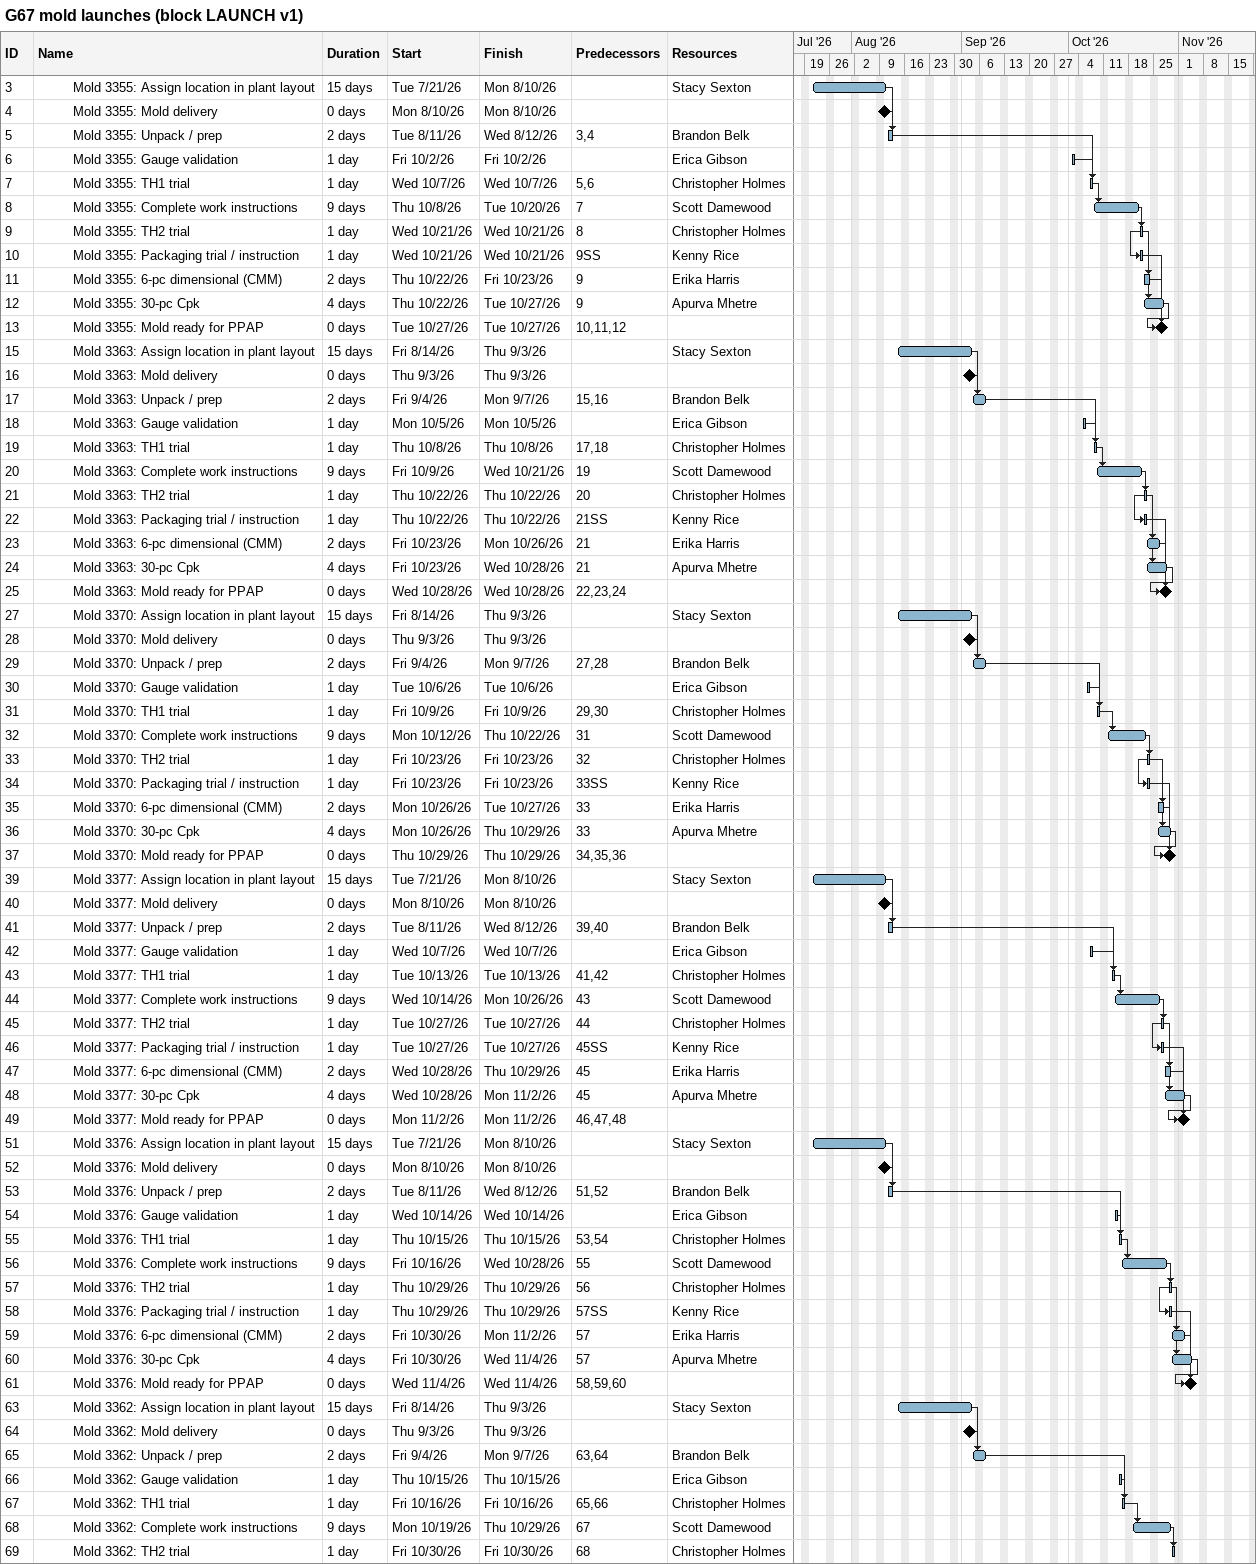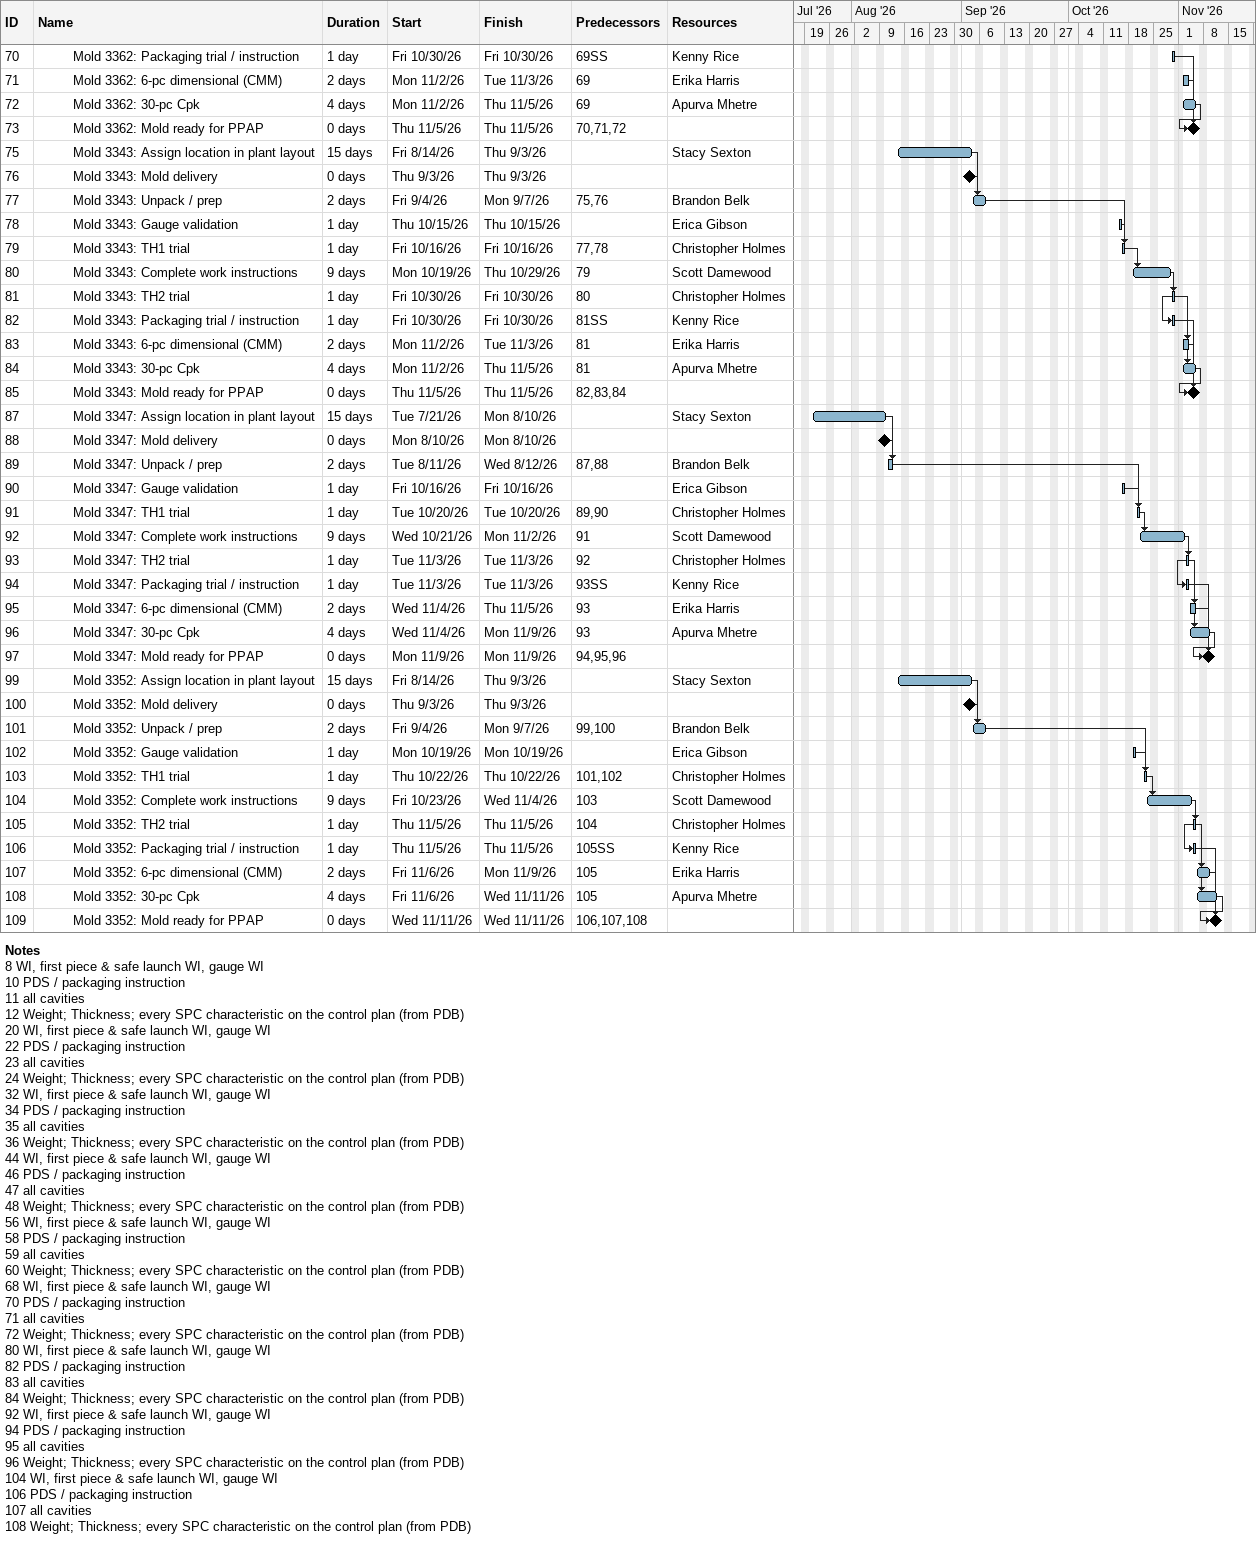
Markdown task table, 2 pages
G67 mold launches (block LAUNCH v1)

| ID | Level | Task | Duration | Start | Finish | Predecessors | Resources |
|---|---|---|---|---|---|---|---|
| 3 | 3 | Mold 3355: Assign location in plant layout | 15d | 2026-07-21 | 2026-08-10 |  | Stacy Sexton |
| 4 | 3 | Mold 3355: Mold delivery | 0d | 2026-08-10 | 2026-08-10 |  |  |
| 5 | 3 | Mold 3355: Unpack / prep | 2d | 2026-08-11 | 2026-08-12 | 3, 4 | Brandon Belk |
| 6 | 3 | Mold 3355: Gauge validation | 1d | 2026-10-02 | 2026-10-02 |  | Erica Gibson |
| 7 | 3 | Mold 3355: TH1 trial | 1d | 2026-10-07 | 2026-10-07 | 5, 6 | Christopher Holmes |
| 8 | 3 | Mold 3355: Complete work instructions | 9d | 2026-10-08 | 2026-10-20 | 7 | Scott Damewood |
| 9 | 3 | Mold 3355: TH2 trial | 1d | 2026-10-21 | 2026-10-21 | 8 | Christopher Holmes |
| 10 | 3 | Mold 3355: Packaging trial / instruction | 1d | 2026-10-21 | 2026-10-21 | 9SS | Kenny Rice |
| 11 | 3 | Mold 3355: 6-pc dimensional (CMM) | 2d | 2026-10-22 | 2026-10-23 | 9 | Erika Harris |
| 12 | 3 | Mold 3355: 30-pc Cpk | 4d | 2026-10-22 | 2026-10-27 | 9 | Apurva Mhetre |
| 13 | 3 | Mold 3355: Mold ready for PPAP | 0d | 2026-10-27 | 2026-10-27 | 10, 11, 12 |  |
| 15 | 3 | Mold 3363: Assign location in plant layout | 15d | 2026-08-14 | 2026-09-03 |  | Stacy Sexton |
| 16 | 3 | Mold 3363: Mold delivery | 0d | 2026-09-03 | 2026-09-03 |  |  |
| 17 | 3 | Mold 3363: Unpack / prep | 2d | 2026-09-04 | 2026-09-07 | 15, 16 | Brandon Belk |
| 18 | 3 | Mold 3363: Gauge validation | 1d | 2026-10-05 | 2026-10-05 |  | Erica Gibson |
| 19 | 3 | Mold 3363: TH1 trial | 1d | 2026-10-08 | 2026-10-08 | 17, 18 | Christopher Holmes |
| 20 | 3 | Mold 3363: Complete work instructions | 9d | 2026-10-09 | 2026-10-21 | 19 | Scott Damewood |
| 21 | 3 | Mold 3363: TH2 trial | 1d | 2026-10-22 | 2026-10-22 | 20 | Christopher Holmes |
| 22 | 3 | Mold 3363: Packaging trial / instruction | 1d | 2026-10-22 | 2026-10-22 | 21SS | Kenny Rice |
| 23 | 3 | Mold 3363: 6-pc dimensional (CMM) | 2d | 2026-10-23 | 2026-10-26 | 21 | Erika Harris |
| 24 | 3 | Mold 3363: 30-pc Cpk | 4d | 2026-10-23 | 2026-10-28 | 21 | Apurva Mhetre |
| 25 | 3 | Mold 3363: Mold ready for PPAP | 0d | 2026-10-28 | 2026-10-28 | 22, 23, 24 |  |
| 27 | 3 | Mold 3370: Assign location in plant layout | 15d | 2026-08-14 | 2026-09-03 |  | Stacy Sexton |
| 28 | 3 | Mold 3370: Mold delivery | 0d | 2026-09-03 | 2026-09-03 |  |  |
| 29 | 3 | Mold 3370: Unpack / prep | 2d | 2026-09-04 | 2026-09-07 | 27, 28 | Brandon Belk |
| 30 | 3 | Mold 3370: Gauge validation | 1d | 2026-10-06 | 2026-10-06 |  | Erica Gibson |
| 31 | 3 | Mold 3370: TH1 trial | 1d | 2026-10-09 | 2026-10-09 | 29, 30 | Christopher Holmes |
| 32 | 3 | Mold 3370: Complete work instructions | 9d | 2026-10-12 | 2026-10-22 | 31 | Scott Damewood |
| 33 | 3 | Mold 3370: TH2 trial | 1d | 2026-10-23 | 2026-10-23 | 32 | Christopher Holmes |
| 34 | 3 | Mold 3370: Packaging trial / instruction | 1d | 2026-10-23 | 2026-10-23 | 33SS | Kenny Rice |
| 35 | 3 | Mold 3370: 6-pc dimensional (CMM) | 2d | 2026-10-26 | 2026-10-27 | 33 | Erika Harris |
| 36 | 3 | Mold 3370: 30-pc Cpk | 4d | 2026-10-26 | 2026-10-29 | 33 | Apurva Mhetre |
| 37 | 3 | Mold 3370: Mold ready for PPAP | 0d | 2026-10-29 | 2026-10-29 | 34, 35, 36 |  |
| 39 | 3 | Mold 3377: Assign location in plant layout | 15d | 2026-07-21 | 2026-08-10 |  | Stacy Sexton |
| 40 | 3 | Mold 3377: Mold delivery | 0d | 2026-08-10 | 2026-08-10 |  |  |
| 41 | 3 | Mold 3377: Unpack / prep | 2d | 2026-08-11 | 2026-08-12 | 39, 40 | Brandon Belk |
| 42 | 3 | Mold 3377: Gauge validation | 1d | 2026-10-07 | 2026-10-07 |  | Erica Gibson |
| 43 | 3 | Mold 3377: TH1 trial | 1d | 2026-10-13 | 2026-10-13 | 41, 42 | Christopher Holmes |
| 44 | 3 | Mold 3377: Complete work instructions | 9d | 2026-10-14 | 2026-10-26 | 43 | Scott Damewood |
| 45 | 3 | Mold 3377: TH2 trial | 1d | 2026-10-27 | 2026-10-27 | 44 | Christopher Holmes |
| 46 | 3 | Mold 3377: Packaging trial / instruction | 1d | 2026-10-27 | 2026-10-27 | 45SS | Kenny Rice |
| 47 | 3 | Mold 3377: 6-pc dimensional (CMM) | 2d | 2026-10-28 | 2026-10-29 | 45 | Erika Harris |
| 48 | 3 | Mold 3377: 30-pc Cpk | 4d | 2026-10-28 | 2026-11-02 | 45 | Apurva Mhetre |
| 49 | 3 | Mold 3377: Mold ready for PPAP | 0d | 2026-11-02 | 2026-11-02 | 46, 47, 48 |  |
| 51 | 3 | Mold 3376: Assign location in plant layout | 15d | 2026-07-21 | 2026-08-10 |  | Stacy Sexton |
| 52 | 3 | Mold 3376: Mold delivery | 0d | 2026-08-10 | 2026-08-10 |  |  |
| 53 | 3 | Mold 3376: Unpack / prep | 2d | 2026-08-11 | 2026-08-12 | 51, 52 | Brandon Belk |
| 54 | 3 | Mold 3376: Gauge validation | 1d | 2026-10-14 | 2026-10-14 |  | Erica Gibson |
| 55 | 3 | Mold 3376: TH1 trial | 1d | 2026-10-15 | 2026-10-15 | 53, 54 | Christopher Holmes |
| 56 | 3 | Mold 3376: Complete work instructions | 9d | 2026-10-16 | 2026-10-28 | 55 | Scott Damewood |
| 57 | 3 | Mold 3376: TH2 trial | 1d | 2026-10-29 | 2026-10-29 | 56 | Christopher Holmes |
| 58 | 3 | Mold 3376: Packaging trial / instruction | 1d | 2026-10-29 | 2026-10-29 | 57SS | Kenny Rice |
| 59 | 3 | Mold 3376: 6-pc dimensional (CMM) | 2d | 2026-10-30 | 2026-11-02 | 57 | Erika Harris |
| 60 | 3 | Mold 3376: 30-pc Cpk | 4d | 2026-10-30 | 2026-11-04 | 57 | Apurva Mhetre |
| 61 | 3 | Mold 3376: Mold ready for PPAP | 0d | 2026-11-04 | 2026-11-04 | 58, 59, 60 |  |
| 63 | 3 | Mold 3362: Assign location in plant layout | 15d | 2026-08-14 | 2026-09-03 |  | Stacy Sexton |
| 64 | 3 | Mold 3362: Mold delivery | 0d | 2026-09-03 | 2026-09-03 |  |  |
| 65 | 3 | Mold 3362: Unpack / prep | 2d | 2026-09-04 | 2026-09-07 | 63, 64 | Brandon Belk |
| 66 | 3 | Mold 3362: Gauge validation | 1d | 2026-10-15 | 2026-10-15 |  | Erica Gibson |
| 67 | 3 | Mold 3362: TH1 trial | 1d | 2026-10-16 | 2026-10-16 | 65, 66 | Christopher Holmes |
| 68 | 3 | Mold 3362: Complete work instructions | 9d | 2026-10-19 | 2026-10-29 | 67 | Scott Damewood |
| 69 | 3 | Mold 3362: TH2 trial | 1d | 2026-10-30 | 2026-10-30 | 68 | Christopher Holmes |
| 70 | 3 | Mold 3362: Packaging trial / instruction | 1d | 2026-10-30 | 2026-10-30 | 69SS | Kenny Rice |
| 71 | 3 | Mold 3362: 6-pc dimensional (CMM) | 2d | 2026-11-02 | 2026-11-03 | 69 | Erika Harris |
| 72 | 3 | Mold 3362: 30-pc Cpk | 4d | 2026-11-02 | 2026-11-05 | 69 | Apurva Mhetre |
| 73 | 3 | Mold 3362: Mold ready for PPAP | 0d | 2026-11-05 | 2026-11-05 | 70, 71, 72 |  |
| 75 | 3 | Mold 3343: Assign location in plant layout | 15d | 2026-08-14 | 2026-09-03 |  | Stacy Sexton |
| 76 | 3 | Mold 3343: Mold delivery | 0d | 2026-09-03 | 2026-09-03 |  |  |
| 77 | 3 | Mold 3343: Unpack / prep | 2d | 2026-09-04 | 2026-09-07 | 75, 76 | Brandon Belk |
| 78 | 3 | Mold 3343: Gauge validation | 1d | 2026-10-15 | 2026-10-15 |  | Erica Gibson |
| 79 | 3 | Mold 3343: TH1 trial | 1d | 2026-10-16 | 2026-10-16 | 77, 78 | Christopher Holmes |
| 80 | 3 | Mold 3343: Complete work instructions | 9d | 2026-10-19 | 2026-10-29 | 79 | Scott Damewood |
| 81 | 3 | Mold 3343: TH2 trial | 1d | 2026-10-30 | 2026-10-30 | 80 | Christopher Holmes |
| 82 | 3 | Mold 3343: Packaging trial / instruction | 1d | 2026-10-30 | 2026-10-30 | 81SS | Kenny Rice |
| 83 | 3 | Mold 3343: 6-pc dimensional (CMM) | 2d | 2026-11-02 | 2026-11-03 | 81 | Erika Harris |
| 84 | 3 | Mold 3343: 30-pc Cpk | 4d | 2026-11-02 | 2026-11-05 | 81 | Apurva Mhetre |
| 85 | 3 | Mold 3343: Mold ready for PPAP | 0d | 2026-11-05 | 2026-11-05 | 82, 83, 84 |  |
| 87 | 3 | Mold 3347: Assign location in plant layout | 15d | 2026-07-21 | 2026-08-10 |  | Stacy Sexton |
| 88 | 3 | Mold 3347: Mold delivery | 0d | 2026-08-10 | 2026-08-10 |  |  |
| 89 | 3 | Mold 3347: Unpack / prep | 2d | 2026-08-11 | 2026-08-12 | 87, 88 | Brandon Belk |
| 90 | 3 | Mold 3347: Gauge validation | 1d | 2026-10-16 | 2026-10-16 |  | Erica Gibson |
| 91 | 3 | Mold 3347: TH1 trial | 1d | 2026-10-20 | 2026-10-20 | 89, 90 | Christopher Holmes |
| 92 | 3 | Mold 3347: Complete work instructions | 9d | 2026-10-21 | 2026-11-02 | 91 | Scott Damewood |
| 93 | 3 | Mold 3347: TH2 trial | 1d | 2026-11-03 | 2026-11-03 | 92 | Christopher Holmes |
| 94 | 3 | Mold 3347: Packaging trial / instruction | 1d | 2026-11-03 | 2026-11-03 | 93SS | Kenny Rice |
| 95 | 3 | Mold 3347: 6-pc dimensional (CMM) | 2d | 2026-11-04 | 2026-11-05 | 93 | Erika Harris |
| 96 | 3 | Mold 3347: 30-pc Cpk | 4d | 2026-11-04 | 2026-11-09 | 93 | Apurva Mhetre |
| 97 | 3 | Mold 3347: Mold ready for PPAP | 0d | 2026-11-09 | 2026-11-09 | 94, 95, 96 |  |
| 99 | 3 | Mold 3352: Assign location in plant layout | 15d | 2026-08-14 | 2026-09-03 |  | Stacy Sexton |
| 100 | 3 | Mold 3352: Mold delivery | 0d | 2026-09-03 | 2026-09-03 |  |  |
| 101 | 3 | Mold 3352: Unpack / prep | 2d | 2026-09-04 | 2026-09-07 | 99, 100 | Brandon Belk |
| 102 | 3 | Mold 3352: Gauge validation | 1d | 2026-10-19 | 2026-10-19 |  | Erica Gibson |
| 103 | 3 | Mold 3352: TH1 trial | 1d | 2026-10-22 | 2026-10-22 | 101, 102 | Christopher Holmes |
| 104 | 3 | Mold 3352: Complete work instructions | 9d | 2026-10-23 | 2026-11-04 | 103 | Scott Damewood |
| 105 | 3 | Mold 3352: TH2 trial | 1d | 2026-11-05 | 2026-11-05 | 104 | Christopher Holmes |
| 106 | 3 | Mold 3352: Packaging trial / instruction | 1d | 2026-11-05 | 2026-11-05 | 105SS | Kenny Rice |
| 107 | 3 | Mold 3352: 6-pc dimensional (CMM) | 2d | 2026-11-06 | 2026-11-09 | 105 | Erika Harris |
| 108 | 3 | Mold 3352: 30-pc Cpk | 4d | 2026-11-06 | 2026-11-11 | 105 | Apurva Mhetre |
| 109 | 3 | Mold 3352: Mold ready for PPAP | 0d | 2026-11-11 | 2026-11-11 | 106, 107, 108 |  |

Notes
- 8: WI, first piece & safe launch WI, gauge WI
- 10: PDS / packaging instruction
- 11: all cavities
- 12: Weight; Thickness; every SPC characteristic on the control plan (from PDB)
- 20: WI, first piece & safe launch WI, gauge WI
- 22: PDS / packaging instruction
- 23: all cavities
- 24: Weight; Thickness; every SPC characteristic on the control plan (from PDB)
- 32: WI, first piece & safe launch WI, gauge WI
- 34: PDS / packaging instruction
- 35: all cavities
- 36: Weight; Thickness; every SPC characteristic on the control plan (from PDB)
- 44: WI, first piece & safe launch WI, gauge WI
- 46: PDS / packaging instruction
- 47: all cavities
- 48: Weight; Thickness; every SPC characteristic on the control plan (from PDB)
- 56: WI, first piece & safe launch WI, gauge WI
- 58: PDS / packaging instruction
- 59: all cavities
- 60: Weight; Thickness; every SPC characteristic on the control plan (from PDB)
- 68: WI, first piece & safe launch WI, gauge WI
- 70: PDS / packaging instruction
- 71: all cavities
- 72: Weight; Thickness; every SPC characteristic on the control plan (from PDB)
- 80: WI, first piece & safe launch WI, gauge WI
- 82: PDS / packaging instruction
- 83: all cavities
- 84: Weight; Thickness; every SPC characteristic on the control plan (from PDB)
- 92: WI, first piece & safe launch WI, gauge WI
- 94: PDS / packaging instruction
- 95: all cavities
- 96: Weight; Thickness; every SPC characteristic on the control plan (from PDB)
- 104: WI, first piece & safe launch WI, gauge WI
- 106: PDS / packaging instruction
- 107: all cavities
- 108: Weight; Thickness; every SPC characteristic on the control plan (from PDB)
